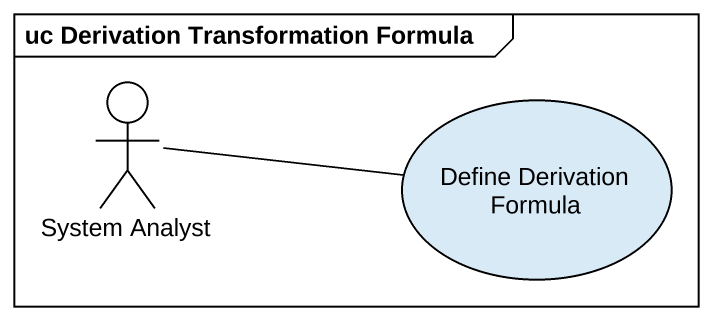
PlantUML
@startuml
mainframe uc Derivation Transformation Formula
actor "System Analyst" as System_Analyst
usecase "Define Derivation Formula" as Define_Derivation_Formula
System_Analyst -right- Define_Derivation_Formula
@enduml
